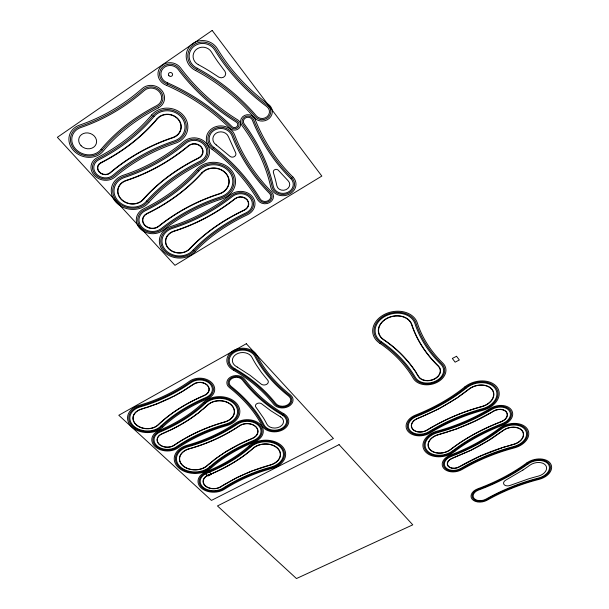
<?xml version="1.0" encoding="UTF-8"?>
<svg xmlns="http://www.w3.org/2000/svg" width="609" height="609" viewBox="0 0 609 609"><rect width="100%" height="100%" fill="white"/><g stroke="black" fill="none" stroke-linecap="round" stroke-linejoin="round"><path stroke-width="0.91" d="M208.857 464.02L207.022 465.634A15.332 10.817 0.4 0 1 182.67 465.375A15.332 10.817 0.4 0 1 189.277 448.863C207.136 443.915 224.226 436.166 239.626 425.858A10.901 7.887 -2.1 0 1 255.826 426.886A10.901 7.887 -2.1 0 1 252.096 438.434C236.566 444.616 222.087 453.142 209.306 463.898M202.698 409.575L207.783 405.046A14.844 10.901 -0.6 0 1 231.428 405.229A14.844 10.901 -0.6 0 1 224.668 421.908C206.702 426.947 189.46 434.704 174.029 445.217A9.873 7.064 1.9 0 1 167.003 447.113L166.638 447.097A9.873 7.064 1.9 0 1 159.573 444.471L159.094 444.022A9.873 7.064 1.9 0 1 157.267 439.835L157.274 439.538A9.873 7.064 1.9 0 1 161.994 433.943C174.456 428.5 186.514 421.801 197.438 413.526M202.074 409.819C192.764 418.063 181.809 424.625 170.535 430.099M198.001 413.359L207.585 404.932A15.088 11.084 -0.6 0 1 231.626 405.114A15.088 11.084 -0.6 0 1 224.751 422.075C206.816 427.107 189.605 434.849 174.197 445.346A10.117 7.232 1.9 0 1 159.155 444.364A10.117 7.232 1.9 0 1 161.865 433.798L169.629 430.319M458.524 396.794L468.587 389.311A15.278 10.901 -14.2 0 1 492.217 389.509A15.278 10.901 -14.2 0 1 481.856 406.66C462.642 411.867 444.159 419.784 427.153 430.152A10.132 7.194 -10.9 0 1 412.544 429.147A10.132 7.194 -10.9 0 1 417.454 418.459C435.793 411.204 453.248 401.537 468.755 389.425A15.027 10.718 -14.2 0 1 492.003 389.623A15.027 10.718 -14.2 0 1 481.81 406.492C462.558 411.707 444.045 419.639 427.016 430.023A9.889 7.019 -10.9 0 1 418.018 431.773L417.645 431.705A9.889 7.019 -10.9 0 1 413.054 429.375L412.636 428.888A9.889 7.019 -10.9 0 1 412.095 423.27L412.224 423.011A9.889 7.019 -10.9 0 1 417.546 418.611L438.906 408.837L457.976 397.403M222.118 485.845L220.861 486.644A10.482 7.262 -0.7 0 1 205.302 485.693A10.482 7.262 -0.7 0 1 208.537 475.081L211.536 473.84C226.358 467.172 240.852 459.079 253.093 448.194A15.522 11 -3.1 0 1 277.788 448.315A15.522 11 -3.1 0 1 270.069 465.185L253.199 470.635M222.749 485.449L221.014 486.758A10.718 7.422 -0.7 0 1 205.111 485.792A10.718 7.422 -0.7 0 1 208.423 474.944L210.958 473.893M222.605 485.754L223.381 485.053M223.244 485.35L225.307 483.881M223.891 484.954L236.81 477.585L252.857 470.582M226.906 451.018L215.441 458.744L207.205 465.74A15.568 10.985 0.4 0 1 182.479 465.466A15.568 10.985 0.4 0 1 189.193 448.704C207.022 443.763 224.089 436.029 239.466 425.729A11.145 8.054 -2.1 0 1 256.024 426.78A11.145 8.054 -2.1 0 1 252.21 438.587L239.329 444.395L227.256 451.025M492.826 411.463L493.442 411.09A9.204 6.425 -14.4 0 1 506.513 411.973A9.204 6.425 -14.4 0 1 501.458 421.672C483.424 428.652 466.068 437.696 450.736 449.541A13.596 9.455 -11.4 0 1 429.634 449.297A13.596 9.455 -11.4 0 1 438.427 434.567L457.412 428.667M182.289 391.633L193.555 384.332A9.165 6.851 0.7 0 1 207.205 385.261A9.165 6.851 0.7 0 1 204.449 395.279C187.542 402.519 171.411 412.049 158.066 424.808A13.824 10.033 3.2 0 1 136.127 424.519A13.824 10.033 3.2 0 1 141.478 409.195L156.208 404.056M225.84 483.767C239.702 475.675 254.501 469.204 269.993 465.032A15.286 10.833 -3.1 0 0 277.59 448.422A15.286 10.833 -3.1 0 0 253.275 448.3C241.065 459.041 226.837 467.331 211.909 473.688M492.179 412.057C478.362 420.271 463.655 426.863 448.384 431.621M181.794 391.93L173.938 396.284M158.363 107.862C137.428 118.686 118.108 133.082 103.043 151.298A18.963 16.359 18.4 0 1 73.369 150.347A18.963 16.359 18.4 0 1 79.596 125.104C102.662 117.255 124.015 104.588 142.27 88.472A13.116 11.883 16.1 0 1 161.735 90.383A13.116 11.883 16.1 0 1 158.363 107.862M100.904 162.953C122.287 152.083 141.821 137.314 157.305 118.915A13.162 11.799 11.1 0 1 178.201 119.448A13.162 11.799 11.1 0 1 172.842 137.474C149.86 145.14 128.324 157.168 109.871 172.872A7.087 6.067 14.8 0 1 99.396 171.89A7.087 6.067 14.8 0 1 100.904 162.953M172.948 396.558L156.505 403.934M471.983 449.609L488.06 440.718L502.806 430.624A12.713 8.693 -14.3 0 1 522.347 430.753A12.713 8.693 -14.3 0 1 513.395 444.517L501.709 447.775M170.078 398.225L182.814 391.085L193.38 384.195A9.417 7.034 0.7 0 1 207.403 385.147A9.417 7.034 0.7 0 1 204.578 395.439C187.694 402.663 171.586 412.179 158.264 424.915A14.076 10.216 3.2 0 1 135.936 424.625A14.076 10.216 3.2 0 1 141.379 409.027L145.071 407.923M471.259 450.158L452.19 458.425A7.552 5.146 -11.6 0 0 448.323 466.121A7.552 5.146 -11.6 0 0 459.133 466.814C475.104 457.504 492.255 450.158 510.091 445.415M169.508 398.507L158.119 403.516L146.091 407.802M457.945 428.287L475.058 420.986L493.579 411.22A8.96 6.25 -14.4 0 1 506.3 412.08A8.96 6.25 -14.4 0 1 501.382 421.519C483.318 428.508 465.931 437.566 450.576 449.434A13.36 9.287 -11.4 0 1 429.84 449.198A13.36 9.287 -11.4 0 1 438.48 434.727L447.836 431.979M501.527 448.003L479.823 456.369L459.27 466.936A7.78 5.306 -11.6 0 1 448.117 466.212A7.78 5.306 -11.6 0 1 452.106 458.28L471.983 449.792L478.59 446.374L491.394 438.823L502.958 430.723A12.469 8.534 -14.3 0 1 522.134 430.86A12.469 8.534 -14.3 0 1 513.357 444.357L510.509 445.126M415.932 372.084C407.566 359.15 396.368 348.15 383.632 339.54A16.923 13.01 -11.9 0 1 386.959 318.484A16.923 13.01 -11.9 0 1 411.593 324.597C416.769 340.416 426.3 354.605 438.214 366.146A11.442 8.442 -12.6 0 1 434.423 378.905A11.442 8.442 -12.6 0 1 418.512 376.278C409.598 361.86 397.624 349.155 383.449 339.7A17.181 13.208 -11.9 0 1 386.829 318.317A17.181 13.208 -11.9 0 1 411.851 324.528C417.005 340.324 426.528 354.491 438.419 366.017A11.693 8.625 -12.6 0 1 434.544 379.057A11.693 8.625 -12.6 0 1 418.284 376.377L416.198 372.944M273.456 172.804L273.479 172.88A189.521 157.64 13 0 1 276.874 185.829A6.486 5.648 -6.4 0 0 286.055 189.65A6.486 5.648 -6.4 0 0 288.148 180.797L278.161 170.071A2.832 2.489 -5.8 0 0 273.289 172.271M198.26 64.63A186.59 156.536 12 0 1 210.425 71.641L218.859 77.168A4.484 4.202 5.3 0 0 224.987 71.382L217.992 61.996A226.837 207.121 -52.2 0 1 211.43 51.978A9.881 9.318 11.8 0 0 195.832 49.877A9.881 9.318 11.8 0 0 198.26 64.63M101.079 149.296L100.721 149.73A16.078 13.87 18.4 0 1 75.554 148.931A16.078 13.87 18.4 0 1 80.83 127.532C104.2 119.585 125.835 106.781 144.348 90.482A10.193 9.234 16.1 0 1 159.467 91.974A10.193 9.234 16.1 0 1 156.848 105.547C135.761 116.471 116.304 130.965 101.079 149.296M102.205 149.966L101.802 150.461A17.417 15.027 18.4 0 1 74.542 149.586A17.417 15.027 18.4 0 1 80.259 126.406C103.484 118.504 124.99 105.76 143.381 89.553A11.548 10.467 16.1 0 1 160.517 91.243A11.548 10.467 16.1 0 1 157.556 106.621C136.637 117.446 117.324 131.81 102.205 149.966M151.687 114.918C136.743 132.792 117.834 147.15 97.128 157.716A13.923 11.921 14.8 0 0 94.189 175.263A13.923 11.921 14.8 0 0 114.751 177.219C132.556 162.139 153.301 150.583 175.438 143.229A20.105 18.019 11.1 0 0 183.621 115.672A20.105 18.019 11.1 0 0 151.687 114.918M152.928 115.809C137.87 133.79 118.824 148.238 97.965 158.873A12.416 10.627 14.8 0 0 95.339 174.524A12.416 10.627 14.8 0 0 113.677 176.26C131.628 161.05 152.547 149.388 174.867 141.966A18.574 16.641 11.1 0 0 182.426 116.509A18.574 16.641 11.1 0 0 152.928 115.809M154.001 116.57C138.837 134.658 119.676 149.182 98.688 159.878A11.107 9.508 14.8 0 0 96.336 173.877A11.107 9.508 14.8 0 0 112.741 175.43C130.813 160.098 151.892 148.345 174.372 140.869A17.242 15.453 11.1 0 0 181.391 117.233A17.242 15.453 11.1 0 0 154.001 116.57M157.053 118.74C141.6 137.109 122.089 151.869 100.736 162.725A7.392 6.326 14.8 0 0 99.168 172.042A7.392 6.326 14.8 0 0 110.084 173.07C128.514 157.388 150.012 145.376 172.956 137.733A13.467 12.073 11.1 0 0 178.437 119.28A13.467 12.073 11.1 0 0 157.053 118.74M143.572 198.823L143.024 199.447A13.938 11.875 10.9 0 1 121.001 198.831A13.938 11.875 10.9 0 1 126.177 180.675C148.977 173.2 170.246 161.225 188.691 145.894A8.336 7.399 5.9 0 1 201.092 147.051A8.336 7.399 5.9 0 1 198.633 157.86C178.049 168.084 158.896 181.596 143.572 198.823M143.808 198.983L143.26 199.607A14.235 12.127 10.9 0 1 120.772 198.976A14.235 12.127 10.9 0 1 126.055 180.431C148.832 172.971 170.071 161.004 188.478 145.688A8.633 7.666 5.9 0 1 201.335 146.898A8.633 7.666 5.9 0 1 198.785 158.089C178.231 168.297 159.109 181.787 143.808 198.983M146.7 200.924L146.16 201.533A17.867 15.225 10.9 0 1 117.948 200.726A17.867 15.225 10.9 0 1 124.579 177.455C146.959 170.109 167.833 158.317 185.912 143.237A12.325 10.947 5.9 0 1 204.274 144.942A12.325 10.947 5.9 0 1 200.627 160.928C180.477 170.908 161.72 184.101 146.7 200.924M147.713 201.609L147.18 202.211A19.145 16.306 10.9 0 1 116.951 201.335A19.145 16.306 10.9 0 1 124.053 176.412C146.305 169.096 167.041 157.373 185.007 142.369A13.626 12.096 5.9 0 1 205.309 144.249A13.626 12.096 5.9 0 1 201.267 161.925C181.269 171.829 162.641 184.915 147.713 201.609M148.885 202.394L148.352 202.995A20.615 17.562 10.9 0 1 115.809 202.036A20.615 17.562 10.9 0 1 123.452 175.194C145.543 167.932 166.128 156.277 183.964 141.372A15.126 13.428 5.9 0 1 206.497 143.45A15.126 13.428 5.9 0 1 202.013 163.075C182.175 172.887 163.692 185.852 148.885 202.394M196.623 169.485C181.847 185.996 163.524 199.12 143.663 208.826A15.758 13.246 7.7 0 0 139.667 228.169A15.758 13.246 7.7 0 0 163.045 230.286C180.401 216.439 200.346 205.865 221.486 199.105A21.749 18.97 2.3 0 0 231.291 170.17A21.749 18.97 2.3 0 0 196.623 169.485M197.788 170.299C182.898 186.917 164.438 200.133 144.432 209.899A14.319 12.035 7.7 0 0 140.793 227.484A14.319 12.035 7.7 0 0 162.04 229.403C179.548 215.426 199.653 204.753 220.983 197.933A20.28 17.699 2.3 0 0 230.126 170.946A20.28 17.699 2.3 0 0 197.788 170.299M198.8 171.007C183.804 187.724 165.229 201.008 145.094 210.836A13.071 10.992 7.7 0 0 141.775 226.891A13.071 10.992 7.7 0 0 161.179 228.634C178.802 214.543 199.059 203.794 220.534 196.92A19.016 16.588 2.3 0 0 229.106 171.624A19.016 16.588 2.3 0 0 198.8 171.007M201.67 173.017C186.384 189.993 167.475 203.497 146.975 213.477A9.531 8.008 7.7 0 0 144.554 225.185A9.531 8.008 7.7 0 0 158.705 226.449C176.679 212.046 197.354 201.054 219.278 194.02A15.408 13.444 2.3 0 0 226.213 173.542A15.408 13.444 2.3 0 0 201.67 173.017M201.906 173.177C186.598 190.183 167.658 203.703 147.127 213.69A9.242 7.772 7.7 0 0 144.775 225.048A9.242 7.772 7.7 0 0 158.5 226.274C176.503 211.841 197.209 200.833 219.171 193.784A15.111 13.185 2.3 0 0 225.985 173.694A15.111 13.185 2.3 0 0 201.906 173.177M190.16 248.145L189.612 248.731A13.329 11.107 4.5 0 1 168.457 248.206A13.329 11.107 4.5 0 1 174.007 231.306C196.128 224.31 216.903 213.173 235.135 198.846A7.993 6.882 -1.2 0 1 247.018 199.904A7.993 6.882 -1.2 0 1 244.331 209.938C224.295 219.468 205.499 232.021 190.16 248.145M190.389 248.297L189.841 248.875A13.611 11.343 4.5 0 1 168.236 248.343A13.611 11.343 4.5 0 1 173.9 231.077C195.991 224.097 216.728 212.967 234.945 198.663A8.282 7.125 -1.2 0 1 247.254 199.752A8.282 7.125 -1.2 0 1 244.468 210.151C224.462 219.666 205.697 232.196 190.389 248.297M193.106 250.101L192.566 250.664A17.082 14.235 4.5 0 1 165.465 249.972A17.082 14.235 4.5 0 1 172.575 228.314C194.286 221.44 214.665 210.478 232.547 196.387A11.822 10.17 -1.2 0 1 250.139 197.933A11.822 10.17 -1.2 0 1 246.15 212.785C226.54 222.087 208.141 234.343 193.106 250.101M194.058 250.733L193.525 251.296A18.308 15.248 4.5 0 1 164.491 250.543A18.308 15.248 4.5 0 1 172.103 227.34C193.685 220.504 213.934 209.603 231.709 195.588A13.071 11.244 -1.2 0 1 251.152 197.293A13.071 11.244 -1.2 0 1 246.744 213.706C227.271 222.94 208.994 235.097 194.058 250.733M195.162 251.464L194.629 252.019A19.716 16.42 4.5 0 1 163.372 251.205A19.716 16.42 4.5 0 1 171.563 226.221C192.992 219.423 213.097 208.582 230.735 194.667A14.509 12.484 -1.2 0 1 252.316 196.547A14.509 12.484 -1.2 0 1 247.421 214.771C228.109 223.922 209.983 235.972 195.162 251.464M160.982 425.988L160.692 426.27A17.121 12.424 3.2 0 1 133.538 425.889A17.121 12.424 3.2 0 1 140.161 406.926C158.386 401.696 175.757 393.452 191.234 382.49A12.507 9.348 0.7 0 1 209.877 383.746A12.507 9.348 0.7 0 1 206.108 397.426C189.688 404.445 173.999 413.663 160.982 425.988M161.933 426.376L161.545 426.742A18.186 13.2 3.2 0 1 132.701 426.338A18.186 13.2 3.2 0 1 139.727 406.18C157.838 400.988 175.103 392.79 190.472 381.889A13.596 10.163 0.7 0 1 210.744 383.251A13.596 10.163 0.7 0 1 206.649 398.126C190.381 405.069 174.844 414.189 161.933 426.376M162.816 427.016L162.527 427.282A19.419 14.098 3.2 0 1 131.727 426.848A19.419 14.098 3.2 0 1 139.233 405.328C157.206 400.166 174.341 392.021 189.597 381.188A14.852 11.099 0.7 0 1 211.749 382.673A14.852 11.099 0.7 0 1 207.273 398.925C191.097 405.822 175.643 414.889 162.816 427.016M203.36 402.48C190.571 414.546 175.255 423.681 159.109 430.502A15.354 10.977 1.9 0 0 155.006 446.534A15.354 10.977 1.9 0 0 177.828 448.041C192.695 437.947 209.306 430.494 226.601 425.653A20.417 14.997 -0.6 0 0 235.911 402.686A20.417 14.997 -0.6 0 0 203.36 402.48M204.335 403.051C191.447 415.193 176.009 424.397 159.748 431.263A14.144 10.109 1.9 0 0 155.957 446.039A14.144 10.109 1.9 0 0 176.991 447.425C191.987 437.239 208.735 429.71 226.175 424.831A19.183 14.098 -0.6 0 0 234.922 403.249A19.183 14.098 -0.6 0 0 204.335 403.051M205.18 403.539C192.208 415.757 176.671 425.021 160.296 431.926A13.101 9.363 1.9 0 0 157.99 433.159L157.67 433.395A13.101 9.363 1.9 0 0 158.865 447.158L159.231 447.364A13.101 9.363 1.9 0 0 173.603 448.27L173.999 448.11A13.101 9.363 1.9 0 0 176.267 446.884C191.371 436.615 208.232 429.033 225.802 424.115A18.118 13.314 -0.6 0 0 234.062 403.737A18.118 13.314 -0.6 0 0 205.18 403.539M209.74 466.76L209.488 466.989A18.498 13.048 0.4 0 1 180.127 466.654A18.498 13.048 0.4 0 1 188.097 446.74C205.606 441.883 222.361 434.27 237.457 424.138A14.121 10.208 -2.1 0 1 258.452 425.463A14.121 10.208 -2.1 0 1 253.61 440.421C237.784 446.907 222.582 455.372 209.74 466.76M210.623 467.126L210.288 467.423A19.526 13.771 0.4 0 1 179.305 467.065A19.526 13.771 0.4 0 1 187.709 446.047C205.111 441.221 221.76 433.646 236.749 423.582A15.164 10.97 -2.1 0 1 259.305 424.998A15.164 10.97 -2.1 0 1 254.105 441.068C238.416 447.486 223.366 455.867 210.623 467.126M211.46 467.712L211.209 467.933A20.706 14.608 0.4 0 1 178.346 467.537A20.706 14.608 0.4 0 1 187.267 445.255C204.533 440.459 221.059 432.938 235.934 422.935A16.374 11.837 -2.1 0 1 260.287 424.458A16.374 11.837 -2.1 0 1 254.669 441.814C239.078 448.186 224.12 456.514 211.46 467.712M249.111 445.925C236.444 457.123 221.531 465.558 205.895 471.884A15.743 10.909 -0.7 0 0 201.046 487.817A15.743 10.909 -0.7 0 0 224.401 489.263C238.956 479.915 255.026 473.01 271.713 468.504A20.645 14.631 -3.1 0 0 281.982 446.047A20.645 14.631 -3.1 0 0 249.111 445.925M250.033 446.45C237.259 457.724 222.232 466.22 206.481 472.592A14.586 10.102 -0.7 0 0 201.982 487.352A14.586 10.102 -0.7 0 0 223.617 488.684C238.294 479.26 254.509 472.287 271.332 467.742A19.465 13.794 -3.1 0 0 281.015 446.572A19.465 13.794 -3.1 0 0 250.033 446.45M250.832 446.907C237.967 458.25 222.841 466.791 206.991 473.201A13.581 9.409 -0.7 0 0 202.797 486.949A13.581 9.409 -0.7 0 0 222.947 488.19C237.731 478.682 254.052 471.663 271.005 467.073A18.437 13.063 -3.1 0 0 280.178 447.029A18.437 13.063 -3.1 0 0 250.832 446.907M464.941 386.822C450.074 398.796 433.159 408.091 415.445 415.125A15.377 10.916 -10.9 0 0 408 431.339A15.377 10.916 -10.9 0 0 430.152 432.885C446.557 422.912 464.385 415.292 482.914 410.276A20.676 14.745 -14.2 0 0 496.952 387.058A20.676 14.745 -14.2 0 0 464.941 386.822M465.786 387.4C450.797 399.458 433.76 408.814 415.909 415.894A14.167 10.056 -10.9 0 0 409.05 430.829A14.167 10.056 -10.9 0 0 429.459 432.253C446.009 422.197 463.982 414.501 482.671 409.446A19.435 13.862 -14.2 0 0 495.855 387.628A19.435 13.862 -14.2 0 0 465.786 387.4M466.517 387.895C451.429 400.022 434.278 409.438 416.312 416.564A13.124 9.318 -10.9 0 0 413.777 417.812L413.465 418.018A13.124 9.318 -10.9 0 0 408.746 428.348L408.883 428.652A13.124 9.318 -10.9 0 0 425.95 433.106L426.369 432.946A13.124 9.318 -10.9 0 0 428.858 431.705C445.529 421.573 463.632 413.815 482.457 408.723A18.354 13.093 -14.2 0 0 494.911 388.123A18.354 13.093 -14.2 0 0 466.517 387.895M453.066 450.546L452.731 450.812A16.534 11.502 -11.4 0 1 427.069 450.493A16.534 11.502 -11.4 0 1 437.757 432.588C456.742 427.488 474.967 419.616 491.806 409.484A12.226 8.534 -14.4 0 1 509.185 410.649A12.226 8.534 -14.4 0 1 502.455 423.544C484.916 430.319 468.024 439.081 453.066 450.546M453.88 450.911L453.423 451.254A17.57 12.218 -11.4 0 1 426.171 450.919A17.57 12.218 -11.4 0 1 437.521 431.888C456.392 426.818 474.495 418.992 491.227 408.921A13.291 9.28 -14.4 0 1 510.121 410.177A13.291 9.28 -14.4 0 1 502.806 424.199C485.434 430.906 468.702 439.576 453.88 450.911M454.824 451.315L454.23 451.771A18.765 13.048 -11.4 0 1 425.128 451.398A18.765 13.048 -11.4 0 1 437.247 431.081C455.981 426.049 473.954 418.269 490.557 408.266A14.517 10.132 -14.4 0 1 511.202 409.636A14.517 10.132 -14.4 0 1 503.209 424.953C486.035 431.575 469.501 440.132 454.824 451.315M499.357 428.31C484.475 439.69 467.727 448.49 450.257 455.174A12.865 8.777 -11.6 0 0 443.672 468.283A12.865 8.777 -11.6 0 0 462.094 469.486C478.423 459.978 496.053 452.708 514.331 447.904A17.943 12.271 -14.3 0 0 526.968 428.47A17.943 12.271 -14.3 0 0 499.357 428.31M500.156 428.843C485.152 440.299 468.291 449.168 450.683 455.89A11.693 7.978 -11.6 0 0 444.699 467.811A11.693 7.978 -11.6 0 0 461.439 468.9C477.905 459.308 495.688 451.969 514.11 447.128A16.732 11.449 -14.3 0 0 525.902 428.995A16.732 11.449 -14.3 0 0 500.156 428.843M500.842 429.307C485.746 440.832 468.77 449.746 451.056 456.514A10.68 7.285 -11.6 0 0 445.582 467.4A10.68 7.285 -11.6 0 0 460.876 468.39C477.456 458.722 495.368 451.33 513.927 446.45A15.689 10.734 -14.3 0 0 524.973 429.452A15.689 10.734 -14.3 0 0 500.842 429.307M526.564 463.076C511.674 473.977 495.064 482.389 477.783 488.799A10.543 6.95 -11.9 0 0 472.158 499.228A10.543 6.95 -11.9 0 0 487.177 500.149C503.453 491.006 520.931 484.01 539.011 479.374A15.415 10.178 -14.4 0 0 550.186 463.167A15.415 10.178 -14.4 0 0 526.564 463.076M527.325 463.578C512.321 474.548 495.589 483.028 478.179 489.469A9.401 6.197 -11.9 0 0 473.163 498.779A9.401 6.197 -11.9 0 0 486.553 499.593C502.965 490.367 520.588 483.318 538.82 478.636A14.243 9.401 -14.4 0 0 549.135 463.67A14.243 9.401 -14.4 0 0 527.325 463.578M527.98 464.005C512.885 475.043 496.038 483.569 478.522 490.055A8.412 5.542 -11.9 0 0 474.03 498.383A8.412 5.542 -11.9 0 0 486.02 499.114C502.539 489.819 520.292 482.716 538.653 477.996A13.223 8.732 -14.4 0 0 548.229 464.104A13.223 8.732 -14.4 0 0 527.98 464.005M212.183 30.45L57.368 137.307L174.95 265.318L321.826 176.07L212.183 30.45M522.903 470.064L506.117 479.938A4.918 3.243 -13.1 0 0 503.993 484.459A4.918 3.243 -13.1 0 0 510.076 485.419L528.414 478.918A134.916 81.994 -13.1 0 1 538.173 476.169A10.33 6.821 -14.4 0 0 545.656 465.322A10.33 6.821 -14.4 0 0 529.845 465.238A154.907 112.383 -12.1 0 1 522.903 470.057M246.325 343.72L118.793 415.262L211.445 500.408L333.42 438.495L246.325 343.72M208.651 471.412L205.096 473.254L208.034 476.01L211.582 474.175L208.651 471.412M456.537 356.288L452.32 358.45L455.136 362.157L459.338 360.003L456.537 356.288M339.061 444.631L217.466 505.942L296.469 578.55L412.765 524.829L339.061 444.631M167.665 82.893L166.744 82.489A9.622 8.884 16 0 1 163.006 68.535A9.622 8.884 16 0 1 178.247 69.495C193.989 90.551 213.957 108.333 236.307 122.135A3.289 2.984 0.5 0 1 236.947 126.55A3.289 2.984 0.5 0 1 232.044 126.619C213.462 108.311 191.53 93.421 167.665 82.893M167.262 84.088L166.211 83.623A10.992 10.155 16 0 1 161.941 67.683A10.992 10.155 16 0 1 179.358 68.779C194.994 89.729 214.84 107.412 237.046 121.145A4.598 4.179 0.5 0 1 237.944 127.327A4.598 4.179 0.5 0 1 231.077 127.426C212.648 109.285 190.914 94.532 167.262 84.088M166.508 85.336L165.602 84.94A12.583 11.617 16 0 1 160.707 66.693A12.583 11.617 16 0 1 180.645 67.957C196.151 88.777 215.852 106.347 237.898 119.996A6.12 5.557 0.5 0 1 239.093 128.217A6.12 5.557 0.5 0 1 229.966 128.347C211.643 110.343 190.023 95.697 166.508 85.336M197.171 68.223L196.41 67.812A13.809 13.017 11.8 0 1 193.007 47.182A13.809 13.017 11.8 0 1 214.817 50.144C228.2 72.166 246.135 91.32 266.833 106.628A7.278 6.661 -4.7 0 1 267.275 116.563A7.278 6.661 -4.7 0 1 256.45 115.992C239.908 96.557 219.674 80.274 197.171 68.223M196.768 69.472L195.763 68.931A15.195 14.319 11.8 0 1 192.01 46.231A15.195 14.319 11.8 0 1 216.012 49.496C229.296 71.398 247.117 90.444 267.678 105.677A8.602 7.871 -4.7 0 1 268.196 117.408A8.602 7.871 -4.7 0 1 255.407 116.738C239.025 97.524 219.019 81.416 196.768 69.472M195.771 70.614L195.017 70.218A16.786 15.826 11.8 0 1 190.868 45.127A16.786 15.826 11.8 0 1 217.39 48.75C230.567 70.507 248.244 89.432 268.653 104.573A10.125 9.272 -4.7 0 1 269.254 118.382A10.125 9.272 -4.7 0 1 254.204 117.598C237.883 98.483 217.938 82.466 195.771 70.614M233.498 370.211L233.08 369.967A15.689 12.02 -1.8 0 1 233.026 350.792A15.689 12.02 -1.8 0 1 257.12 355.679C265.029 371.071 276.821 384.241 290.394 394.883A10.338 7.658 -4.1 0 1 288.811 406.294A10.338 7.658 -4.1 0 1 273.768 404.361C262.829 390.407 248.891 378.943 233.498 370.211M234.929 368.757L234.503 368.514A13.299 10.186 -1.8 0 1 234.473 352.268A13.299 10.186 -1.8 0 1 254.889 356.387C262.936 371.992 274.91 385.322 288.681 396.101A8.031 5.953 -4.1 0 1 287.456 404.977A8.031 5.953 -4.1 0 1 275.77 403.47C264.687 389.288 250.543 377.641 234.929 368.757M234.32 369.465L233.841 369.191A14.41 11.038 -1.8 0 1 233.803 351.583A14.41 11.038 -1.8 0 1 255.925 356.059C263.91 371.566 275.801 384.819 289.481 395.53A9.105 6.745 -4.1 0 1 288.08 405.586A9.105 6.745 -4.1 0 1 274.842 403.881C263.842 389.829 249.812 378.273 234.32 369.465M237.259 367.082L236.399 366.588A10.147 7.772 -1.8 0 1 236.376 354.202A10.147 7.772 -1.8 0 1 251.951 357.331A168.153 131.46 -13.4 0 0 256.419 365.118L261.55 372.586L267.853 380.336A4.156 3.129 -3.1 0 1 266.651 384.325A4.156 3.129 -3.1 0 1 261.269 384.165L250.071 375.311L237.259 367.082M282.363 415.079C266.917 406.142 253.184 394.198 242.412 379.955A7.08 5.329 -1.5 0 0 232.052 378.402A7.08 5.329 -1.5 0 0 231.085 386.35C244.415 396.923 256.328 409.728 264.078 424.983A11.579 8.435 -3.6 0 0 281.594 428.485A11.579 8.435 -3.6 0 0 282.363 415.079M283.824 413.747C268.592 404.916 255.064 393.117 244.46 379.057A9.432 7.095 -1.5 0 0 230.659 376.979A9.432 7.095 -1.5 0 0 229.38 387.568C242.527 397.974 254.288 410.573 261.954 425.6A13.847 10.087 -3.6 0 0 282.896 429.771A13.847 10.087 -3.6 0 0 283.824 413.747M283.04 414.455C267.694 405.579 254.06 393.696 243.364 379.536A8.168 6.151 -1.5 0 0 231.405 377.74A8.168 6.151 -1.5 0 0 230.293 386.921C243.539 397.411 255.377 410.123 263.096 425.272A12.629 9.196 -3.6 0 0 282.195 429.086A12.629 9.196 -3.6 0 0 283.04 414.455M280.437 416.83L270.815 410.748L261.375 403.63A3.646 2.687 -2.8 0 0 256.968 403.63A3.646 2.687 -2.8 0 0 255.666 406.774L263.415 417.888A151.047 105.608 3.6 0 1 266.887 424.169A8.579 6.25 -3.6 0 0 279.874 426.78A8.579 6.25 -3.6 0 0 280.437 416.83M381.561 341.855L381.242 341.641A20.409 15.689 -11.9 0 1 385.238 316.223A20.409 15.689 -11.9 0 1 414.965 323.63C419.989 339.144 429.307 353.068 440.962 364.395A14.814 10.932 -12.6 0 1 436.044 380.914A14.814 10.932 -12.6 0 1 415.445 377.527C407.086 363.238 395.233 351.127 381.561 341.855M380.884 342.608L380.465 342.319A21.543 16.565 -11.9 0 1 384.682 315.485A21.543 16.565 -11.9 0 1 416.061 323.31C421.04 338.733 430.289 352.573 441.86 363.832A15.918 11.746 -12.6 0 1 436.569 381.561A15.918 11.746 -12.6 0 1 414.447 377.938C406.157 363.786 394.426 351.789 380.884 342.608M379.887 343.316L379.567 343.103A22.853 17.57 -11.9 0 1 384.035 314.625A22.853 17.57 -11.9 0 1 417.325 322.945C422.25 338.254 431.416 351.987 442.888 363.17A17.181 12.675 -12.6 0 1 437.171 382.307A17.181 12.675 -12.6 0 1 413.298 378.402C405.038 364.342 393.361 352.428 379.887 343.316M213.888 147.439L213.409 147.081A11.731 10.543 2.4 0 1 214.17 130.296A11.731 10.543 2.4 0 1 231.953 135.647C240.228 157.274 253.329 176.922 269.521 193.418A5.618 4.857 -4.1 0 1 268.287 200.612A5.618 4.857 -4.1 0 1 260.188 198.899C248.365 178.901 232.44 161.393 213.888 147.439M213.219 148.444L212.587 147.964A13.04 11.716 2.4 0 1 213.424 129.306A13.04 11.716 2.4 0 1 233.186 135.267C241.392 156.764 254.395 176.298 270.48 192.703A6.874 5.938 -4.1 0 1 268.972 201.495A6.874 5.938 -4.1 0 1 259.076 199.402C247.353 179.602 231.587 162.276 213.219 148.444M212.107 149.334L211.635 148.984A14.54 13.063 2.4 0 1 212.564 128.164A14.54 13.063 2.4 0 1 234.61 134.825C242.732 156.178 255.635 175.582 271.591 191.881A8.313 7.186 -4.1 0 1 269.764 202.515A8.313 7.186 -4.1 0 1 257.797 199.98C246.112 180.294 230.4 163.067 212.107 149.334M216.248 144.927L215.761 144.561A8.024 7.209 2.4 0 1 216.286 133.089A8.024 7.209 2.4 0 1 228.444 136.736L235.508 152.471A3.585 3.19 0.3 0 1 234.358 156.582A3.585 3.19 0.3 0 1 229.639 156.049L216.248 144.927M291.818 177.912C275.116 161.461 262.243 141.311 253.542 119.585A5.923 5.39 -1.9 0 0 245.305 116.669A5.923 5.39 -1.9 0 0 243.052 124.48C256.693 143.024 267.237 164.125 272.124 186.712A11.327 9.858 -6.4 0 0 288.148 193.357A11.327 9.858 -6.4 0 0 291.818 177.912M290.866 178.665C274.05 162.123 261.078 141.859 252.309 120.003A4.606 4.194 -1.9 0 0 245.899 117.743A4.606 4.194 -1.9 0 0 244.148 123.817C257.866 142.491 268.455 163.745 273.357 186.483A10.071 8.77 -6.4 0 0 287.6 192.391A10.071 8.77 -6.4 0 0 290.866 178.665M292.921 177.044C276.349 160.692 263.59 140.671 254.973 119.098A7.437 6.775 -1.9 0 0 244.62 115.428A7.437 6.775 -1.9 0 0 241.788 125.248C255.346 143.64 265.828 164.567 270.701 186.971A12.781 11.129 -6.4 0 0 288.78 194.461A12.781 11.129 -6.4 0 0 292.921 177.044M168.921 75.706A2.116 1.956 16 0 0 172.484 75.151A2.116 1.956 16 0 0 170.056 72.517A2.116 1.956 16 0 0 168.921 75.706M81.104 145.764A9.082 7.833 18.4 0 0 96.222 143.823A9.082 7.833 18.4 0 0 85.603 132.96A9.082 7.833 18.4 0 0 81.104 145.764"/></g></svg>
